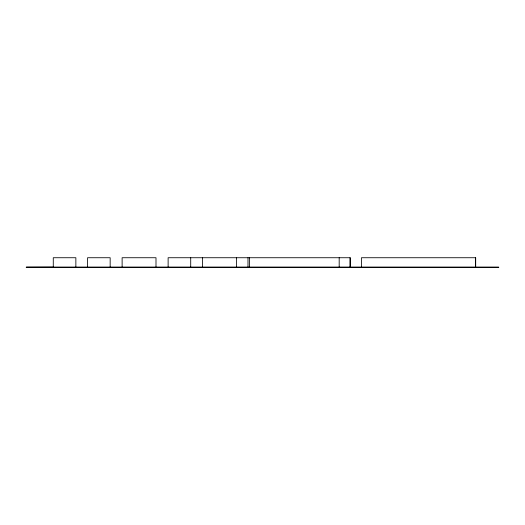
<?xml version="1.0" encoding="UTF-8"?>
<svg xmlns="http://www.w3.org/2000/svg" width="525" height="525" viewBox="0 0 525 525"><rect width="100%" height="100%" fill="white"/><g stroke="black" fill="none" stroke-linecap="round" stroke-linejoin="round"><path stroke-width="0.79" d="M26.25 267.179L498.75 267.179M498.75 267.271L26.25 267.271L53.274 267.179L53.274 257.729L75.862 257.729L75.862 267.179M475.689 267.179L475.689 257.729L361.462 257.729L361.462 267.179M475.604 257.729L475.604 267.179M475.447 257.729L475.44 267.179M350.254 267.179L350.254 257.729L168.125 257.729L168.125 267.179M350.063 257.729L350.063 267.179M339.183 257.729L339.183 267.179M249.5 257.729L249.5 267.179M247.99 257.729L247.99 267.179M236.394 257.729L236.394 267.179M202.512 257.729L202.512 267.179M190.713 257.729L190.713 267.179M155.997 267.179L155.997 257.729L122.122 257.729L122.122 267.179M110.165 267.179L110.165 257.729L87.583 257.729L87.583 267.179"/></g></svg>
